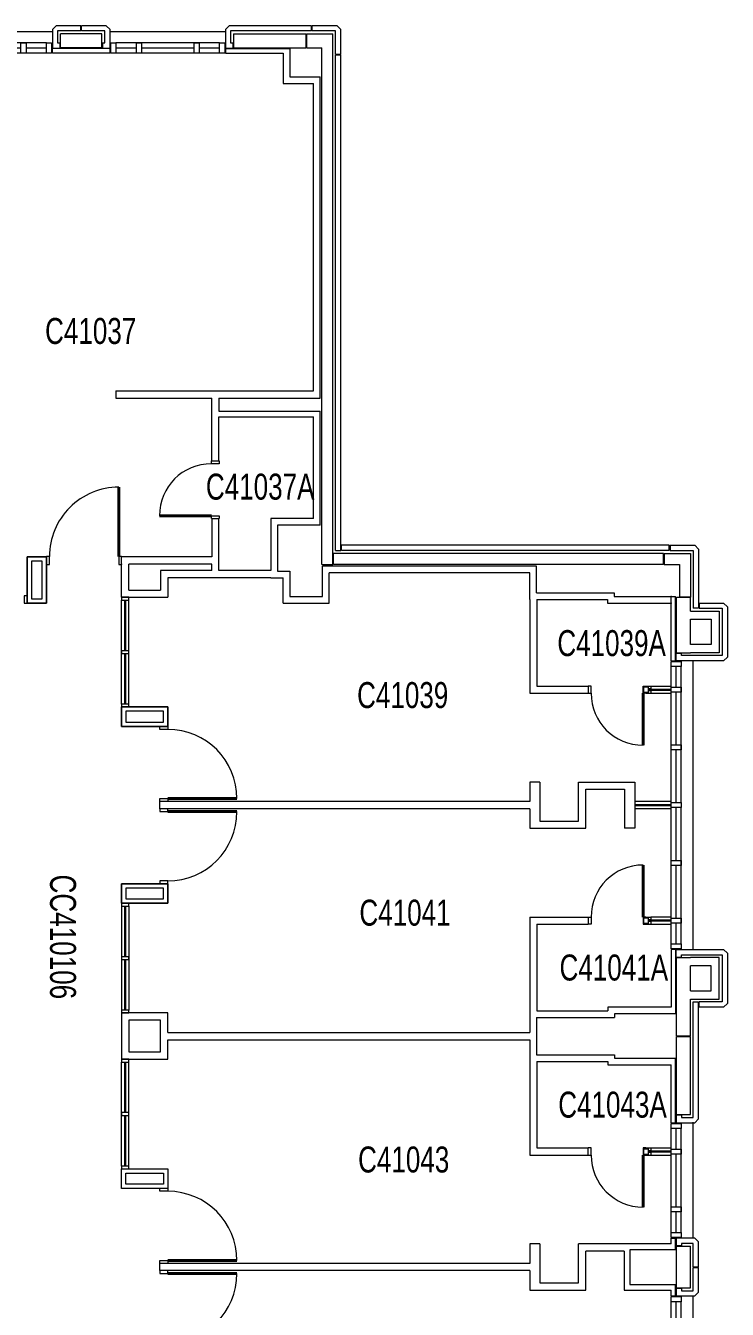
# Model space of a CAD drawing. Header units: inches. Extents: x 1097 to 10841, y 897 to 6841.
# Drawn here: x 10354 to 10841, y 5119 to 6009 of the extents above; entities that cross this region are included whole.
import ezdxf
from ezdxf.enums import TextEntityAlignment as Align

# ---------------------------------------------------------------- set-up
doc = ezdxf.new("R2010")
doc.units = ezdxf.units.IN
doc.header["$MEASUREMENT"] = 0
doc.layers.get('0').update_dxf_attribs({"lineweight": 18})
for name, color, linetype, lineweight, true_color in [('Level 15', 7, 'Continuous', 18, 0xfefefe), ('Level 16', 7, 'Continuous', 18, 0xfefefe), ('Level 23', 7, 'Continuous', 18, 0xfefefe), ('Level 25', 7, 'Continuous', 18, 0xfefefe), ('Level 26', 7, 'Continuous', 18, 0xfefefe), ('Level 48', 7, 'Continuous', 18, 0xfefefe), ('Level 9', 7, 'Continuous', 18, 0xfefefe)]:
    doc.layers.add(name, color=color, linetype=linetype, lineweight=lineweight, true_color=true_color)
doc.styles.add('Styledgn001', font='dgn001.shx')

# ---------------------------------------------------------------- blocks, each defined once
blk = doc.blocks.new('ASHNG13')
at = {"layer": 'Level 25', "color": 2, "linetype": 'Continuous', "lineweight": 40, "true_color": 0xffff00}
blk.add_line((0, 48), (0, 0), dxfattribs=at)
at = {"layer": 'Level 25', "color": 2, "linetype": 'Continuous', "lineweight": 13, "true_color": 0xffff00}
for points in [[(-50, -5.5), (-48, -5.5), (-48, 0), (-50, 0)], [(2, 0), (0, 0), (0, -5.5), (2, -5.5)]]:
    blk.add_lwpolyline(points, dxfattribs=at)
at = {"layer": 'Level 25', "color": 2, "linetype": 'Continuous', "lineweight": 0, "true_color": 0xffff00}
blk.add_ellipse((0, 0), major_axis=(-48, 0), ratio=1, start_param=4.712389, end_param=6.283186, dxfattribs=at)
blk = doc.blocks.new('ASHNG57')
at = {"layer": 'Level 25', "color": 2, "linetype": 'Continuous', "lineweight": 40, "true_color": 0xffff00}
blk.add_line((0, -36), (0, 0), dxfattribs=at)
at = {"layer": 'Level 25', "color": 2, "linetype": 'Continuous', "lineweight": 13, "true_color": 0xffff00}
for points in [[(-38, 0), (-36, 0), (-36, 5), (-38, 5)], [(2, 5), (0, 5), (0, 0), (2, 0)]]:
    blk.add_lwpolyline(points, dxfattribs=at)
at = {"layer": 'Level 25', "color": 2, "linetype": 'Continuous', "lineweight": 0, "true_color": 0xffff00}
blk.add_ellipse((0, 0), major_axis=(0, 36), ratio=1, start_param=1.570796, end_param=3.141592, dxfattribs=at)
blk = doc.blocks.new('ASHNG63')
at = {"layer": 'Level 25', "color": 2, "linetype": 'Continuous', "lineweight": 40, "true_color": 0xffff00}
blk.add_line((-36, 0), (0, 0), dxfattribs=at)
at = {"layer": 'Level 25', "color": 2, "linetype": 'Continuous', "lineweight": 13, "true_color": 0xffff00}
for points in [[(5.5, 38), (5.5, 36), (0, 36), (0, 38)], [(0, -2), (0, 0), (5.5, 0), (5.5, -2)]]:
    blk.add_lwpolyline(points, dxfattribs=at)
at = {"layer": 'Level 25', "color": 2, "linetype": 'Continuous', "lineweight": 0, "true_color": 0xffff00}
blk.add_ellipse((0, 0), major_axis=(0, 36), ratio=1, start_param=6.283185, end_param=7.853981, dxfattribs=at)
blk = doc.blocks.new('ASSWG25')
at = {"layer": 'Level 25', "color": 2, "linetype": 'Continuous', "lineweight": 40, "true_color": 0xffff00}
blk.add_line((48, 48.00025), (0, 48.00025), dxfattribs=at)
at = {"layer": 'Level 25', "color": 2, "linetype": 'Continuous', "lineweight": 13, "true_color": 0xffff00}
for points in [[(-5.5, 50), (-5.5, 48), (0, 48), (0, 50)], [(0, -2), (0, 0), (-5.5, 0), (-5.5, -2)]]:
    blk.add_lwpolyline(points, dxfattribs=at)
at = {"layer": 'Level 25', "color": 2, "linetype": 'Continuous', "lineweight": 0, "true_color": 0xffff00}
blk.add_ellipse((0, 48.00025), major_axis=(-0.00002, -48), ratio=1, start_param=6.283185016, end_param=7.853981295, dxfattribs=at)
blk = doc.blocks.new('ASSWG26')
at = {"layer": 'Level 25', "color": 2, "linetype": 'Continuous', "lineweight": 40, "true_color": 0xffff00}
blk.add_line((48, -48.00025), (0, -48.00025), dxfattribs=at)
at = {"layer": 'Level 25', "color": 2, "linetype": 'Continuous', "lineweight": 13, "true_color": 0xffff00}
for points in [[(0, 2), (0, 0), (-5.5, 0), (-5.5, 2)], [(-5.5, -50), (-5.5, -48), (0, -48), (0, -50)]]:
    blk.add_lwpolyline(points, dxfattribs=at)
at = {"layer": 'Level 25', "color": 2, "linetype": 'Continuous', "lineweight": 0, "true_color": 0xffff00}
blk.add_ellipse((0, -48.00025), major_axis=(-0.00002, 48), ratio=1, start_param=4.71238932, end_param=6.283185598, dxfattribs=at)
blk = doc.blocks.new('ASSWG27')
at = {"layer": 'Level 25', "color": 2, "linetype": 'Continuous', "lineweight": 40, "true_color": 0xffff00}
blk.add_line((48, 48.00025), (0, 48.00025), dxfattribs=at)
at = {"layer": 'Level 25', "color": 2, "linetype": 'Continuous', "lineweight": 13, "true_color": 0xffff00}
for points in [[(-5.5, 50), (-5.5, 48), (0, 48), (0, 50)], [(0, -2), (0, 0), (-5.5, 0), (-5.5, -2)]]:
    blk.add_lwpolyline(points, dxfattribs=at)
at = {"layer": 'Level 25', "color": 2, "linetype": 'Continuous', "lineweight": 0, "true_color": 0xffff00}
blk.add_ellipse((0, 48.00025), major_axis=(-0.00002, -48), ratio=1, start_param=6.283185016, end_param=7.853981295, dxfattribs=at)
blk = doc.blocks.new('ASSWG28')
at = {"layer": 'Level 25', "color": 2, "linetype": 'Continuous', "lineweight": 40, "true_color": 0xffff00}
blk.add_line((48, -48.00025), (0, -48.00025), dxfattribs=at)
at = {"layer": 'Level 25', "color": 2, "linetype": 'Continuous', "lineweight": 13, "true_color": 0xffff00}
for points in [[(0, 2), (0, 0), (-5.5, 0), (-5.5, 2)], [(-5.5, -50), (-5.5, -48), (0, -48), (0, -50)]]:
    blk.add_lwpolyline(points, dxfattribs=at)
at = {"layer": 'Level 25', "color": 2, "linetype": 'Continuous', "lineweight": 0, "true_color": 0xffff00}
blk.add_ellipse((0, -48.00025), major_axis=(-0.00002, 48), ratio=1, start_param=4.71238932, end_param=6.283185598, dxfattribs=at)
blk = doc.blocks.new('WINWIN20')
at = {"layer": 'Level 15', "color": 30, "linetype": 'Continuous', "lineweight": 0, "true_color": 0xf26432}
blk.add_line((15, 79.874875), (15, -0.489), dxfattribs=at)
at = {"layer": 'Level 16', "color": 163, "linetype": 'Continuous', "lineweight": 0, "true_color": 0x5587b9}
for p, q in [((0, 3.5), (0, 75.499875)), ((7, 3.5), (7, 75.499875))]:
    blk.add_line(p, q, dxfattribs=at)
at = {"layer": 'Level 16', "color": 163, "linetype": 'Continuous', "lineweight": 13, "true_color": 0x5587b9}
for p, q in [((3.5, 61.249875), (3.5, 75.499875)), ((3.5, 21.25), (3.5, 57.749875)), ((3.5, 3.5), (3.5, 17.75))]:
    blk.add_line(p, q, dxfattribs=at)
for points in [[(0, 78.999875), (7, 78.999875), (7, 75.499875), (0, 75.499875), (0, 78.999875)], [(0, 61.249875), (7, 61.249875), (7, 57.749875), (0, 57.749875), (0, 61.249875)], [(0, 21.25), (7, 21.25), (7, 17.75), (0, 17.75), (0, 21.25)], [(0, 3.5), (7, 3.5), (7, 0), (0, 0), (0, 3.5)]]:
    blk.add_lwpolyline(points, close=True, dxfattribs=at)
blk = doc.blocks.new('WINWIN21')
at = {"layer": 'Level 15', "color": 30, "linetype": 'Continuous', "lineweight": 0, "true_color": 0xf26432}
blk.add_line((15, 79.874875), (15, -0.489), dxfattribs=at)
at = {"layer": 'Level 16', "color": 163, "linetype": 'Continuous', "lineweight": 0, "true_color": 0x5587b9}
for p, q in [((0, 3.5), (0, 75.499875)), ((7, 3.5), (7, 75.499875))]:
    blk.add_line(p, q, dxfattribs=at)
at = {"layer": 'Level 16', "color": 163, "linetype": 'Continuous', "lineweight": 13, "true_color": 0x5587b9}
for p, q in [((3.5, 61.249875), (3.5, 75.499875)), ((3.5, 21.25), (3.5, 57.749875)), ((3.5, 3.5), (3.5, 17.75))]:
    blk.add_line(p, q, dxfattribs=at)
for points in [[(0, 78.999875), (7, 78.999875), (7, 75.499875), (0, 75.499875), (0, 78.999875)], [(0, 61.249875), (7, 61.249875), (7, 57.749875), (0, 57.749875), (0, 61.249875)], [(0, 21.25), (7, 21.25), (7, 17.75), (0, 17.75), (0, 21.25)], [(0, 3.5), (7, 3.5), (7, 0), (0, 0), (0, 3.5)]]:
    blk.add_lwpolyline(points, close=True, dxfattribs=at)
blk = doc.blocks.new('WINWIN22')
at = {"layer": 'Level 15', "color": 30, "linetype": 'Continuous', "lineweight": 0, "true_color": 0xf26432}
blk.add_line((-79.874875, 15), (0.489, 15), dxfattribs=at)
at = {"layer": 'Level 16', "color": 163, "linetype": 'Continuous', "lineweight": 0, "true_color": 0x5587b9}
for p, q in [((-3.5, 7), (-75.499875, 7)), ((-3.5, 0), (-75.499875, 0))]:
    blk.add_line(p, q, dxfattribs=at)
at = {"layer": 'Level 16', "color": 163, "linetype": 'Continuous', "lineweight": 13, "true_color": 0x5587b9}
for p, q in [((-61.249875, 3.5), (-75.499875, 3.5)), ((-21.25, 3.5), (-57.749875, 3.5)), ((-3.5, 3.5), (-17.75, 3.5))]:
    blk.add_line(p, q, dxfattribs=at)
for points in [[(-78.999875, 0), (-78.999875, 7), (-75.499875, 7), (-75.499875, 0), (-78.999875, 0)], [(-61.249875, 0), (-61.249875, 7), (-57.749875, 7), (-57.749875, 0), (-61.249875, 0)], [(-21.25, 0), (-21.25, 7), (-17.75, 7), (-17.75, 0), (-21.25, 0)], [(-3.5, 0), (-3.5, 7), (0, 7), (0, 0), (-3.5, 0)]]:
    blk.add_lwpolyline(points, close=True, dxfattribs=at)
blk = doc.blocks.new('WINWIN23')
at = {"layer": 'Level 15', "color": 30, "linetype": 'Continuous', "lineweight": 0, "true_color": 0xf26432}
blk.add_line((-79.874875, 15), (0.489, 15), dxfattribs=at)
at = {"layer": 'Level 16', "color": 163, "linetype": 'Continuous', "lineweight": 0, "true_color": 0x5587b9}
for p, q in [((-3.5, 7), (-75.499875, 7)), ((-3.5, 0), (-75.499875, 0))]:
    blk.add_line(p, q, dxfattribs=at)
at = {"layer": 'Level 16', "color": 163, "linetype": 'Continuous', "lineweight": 13, "true_color": 0x5587b9}
for p, q in [((-61.249875, 3.5), (-75.499875, 3.5)), ((-21.25, 3.5), (-57.749875, 3.5)), ((-3.5, 3.5), (-17.75, 3.5))]:
    blk.add_line(p, q, dxfattribs=at)
for points in [[(-78.999875, 0), (-78.999875, 7), (-75.499875, 7), (-75.499875, 0), (-78.999875, 0)], [(-61.249875, 0), (-61.249875, 7), (-57.749875, 7), (-57.749875, 0), (-61.249875, 0)], [(-21.25, 0), (-21.25, 7), (-17.75, 7), (-17.75, 0), (-21.25, 0)], [(-3.5, 0), (-3.5, 7), (0, 7), (0, 0), (-3.5, 0)]]:
    blk.add_lwpolyline(points, close=True, dxfattribs=at)
blk = doc.blocks.new('PANEL1')
at = {"layer": 'Level 16', "color": 151, "linetype": 'Continuous', "lineweight": 30, "true_color": 0x64b9ff}
blk.add_line((0, 0), (-16, 0), dxfattribs=at)
at = {"layer": 'Level 16', "color": 151, "linetype": 'Continuous', "lineweight": 0, "true_color": 0x64b9ff}
for p, q in [((-13.99975, 2.511), (0, 2.511)), ((-13.99975, -2.489), (0, -2.489))]:
    blk.add_line(p, q, dxfattribs=at)
at = {"layer": 'Level 16', "color": 151, "linetype": 'Continuous', "lineweight": 13, "true_color": 0x64b9ff}
blk.add_lwpolyline([(-14, 0.511), (-16, 0.511), (-16, -1.989), (-19, -1.989), (-19, 2.011), (-16, 2.011), (-16, -0.489), (-14, -0.489)], dxfattribs=at)
blk = doc.blocks.new('ASHNG87')
at = {"layer": 'Level 25', "color": 2, "linetype": 'Continuous', "lineweight": 40, "true_color": 0xffff00}
blk.add_line((0, 36), (0, 0), dxfattribs=at)
at = {"layer": 'Level 25', "color": 2, "linetype": 'Continuous', "lineweight": 0, "true_color": 0xffff00}
blk.add_ellipse((0, 0), major_axis=(-36.000001, 0), ratio=1, start_param=4.7123893198, end_param=6.283185598, dxfattribs=at)
at = {"layer": 'Level 26', "color": 2, "linetype": 'Continuous', "lineweight": 13, "true_color": 0xffff00}
for points in [[(-38.000125, 0), (-36, 0), (-36, -4.999875), (-38.000125, -4.999875)], [(1.999875, 0), (-0.00025, 0), (-0.00025, -4.999875), (1.999875, -4.999875)]]:
    blk.add_lwpolyline(points, dxfattribs=at)
blk = doc.blocks.new('ASHNG88')
at = {"layer": 'Level 25', "color": 2, "linetype": 'Continuous', "lineweight": 40, "true_color": 0xffff00}
blk.add_line((0, -36), (0, 0), dxfattribs=at)
at = {"layer": 'Level 25', "color": 2, "linetype": 'Continuous', "lineweight": 0, "true_color": 0xffff00}
blk.add_ellipse((0, 0), major_axis=(-36.000001, 0), ratio=1, start_param=6.2831850163, end_param=7.8539812946, dxfattribs=at)
at = {"layer": 'Level 26', "color": 2, "linetype": 'Continuous', "lineweight": 13, "true_color": 0xffff00}
for points in [[(-38.000125, 0), (-36, 0), (-36, 4.999875), (-38.000125, 4.999875)], [(1.999875, 0), (-0.00025, 0), (-0.00025, 4.999875), (1.999875, 4.999875)]]:
    blk.add_lwpolyline(points, dxfattribs=at)
blk = doc.blocks.new('PANEL10')
at = {"layer": 'Level 16', "color": 151, "linetype": 'Continuous', "lineweight": 30, "true_color": 0x64b9ff}
blk.add_line((0, 0), (-16, 0), dxfattribs=at)
at = {"layer": 'Level 16', "color": 151, "linetype": 'Continuous', "lineweight": 0, "true_color": 0x64b9ff}
for p, q in [((-13.99975, 2.511), (0, 2.511)), ((-13.99975, -2.489), (0, -2.489))]:
    blk.add_line(p, q, dxfattribs=at)
at = {"layer": 'Level 16', "color": 151, "linetype": 'Continuous', "lineweight": 13, "true_color": 0x64b9ff}
blk.add_lwpolyline([(-14, 0.511), (-16, 0.511), (-16, -1.989), (-19, -1.989), (-19, 2.011), (-16, 2.011), (-16, -0.489), (-14, -0.489)], dxfattribs=at)
blk = doc.blocks.new('PANEL11')
at = {"layer": 'Level 16', "color": 151, "linetype": 'Continuous', "lineweight": 30, "true_color": 0x64b9ff}
blk.add_line((0, 0), (-16, 0), dxfattribs=at)
at = {"layer": 'Level 16', "color": 151, "linetype": 'Continuous', "lineweight": 0, "true_color": 0x64b9ff}
for p, q in [((-13.99975, 2.511), (0, 2.511)), ((-13.99975, -2.489), (0, -2.489))]:
    blk.add_line(p, q, dxfattribs=at)
at = {"layer": 'Level 16', "color": 151, "linetype": 'Continuous', "lineweight": 13, "true_color": 0x64b9ff}
blk.add_lwpolyline([(-14, 0.511), (-16, 0.511), (-16, -1.989), (-19, -1.989), (-19, 2.011), (-16, 2.011), (-16, -0.489), (-14, -0.489)], dxfattribs=at)

msp = doc.modelspace()

# ---------------------------------------------------------------- linework, layer by layer
at = {"layer": 'Level 15', "color": 30, "linetype": 'Continuous', "lineweight": 13, "true_color": 0xf26432}
for p, q in [((10372.565875, 6005.919), (10375.190875, 6008.544)), ((10372.565875, 6005.919), (10372.565875, 5993.044125)), ((10392.304875, 6008.544), (10375.190875, 6008.544)), ((10392.30475, 6004.919), (10376.190875, 6004.919)), ((10376.190875, 6004.919), (10376.190875, 5996.66925)), ((10378.19075, 5993.294), (10378.190875, 6002.919)), ((10406.94075, 6002.919), (10378.190875, 6002.919)), ((10392.30475, 6004.919), (10392.304875, 6008.544)), ((10409.940875, 6008.544), (10392.804875, 6008.544)), ((10392.804875, 6004.919), (10392.804875, 6008.544)), ((10408.94075, 6004.919), (10392.804875, 6004.919)), ((10406.940625, 5993.294), (10406.94075, 6002.919)), ((10408.94075, 5996.66925), (10408.94075, 6004.919)), ((10409.940875, 6008.544), (10412.565875, 6005.919)), ((10412.565875, 5993.044125), (10412.565875, 6005.919)), ((10492.544, 6005.919), (10495.169, 6008.544)), ((10492.544, 6005.919), (10492.544, 5993.044)), ((10552.294, 6008.544), (10495.169, 6008.544)), ((10552.294, 6004.919), (10496.169125, 6004.919)), ((10496.169125, 6004.919), (10496.169125, 5996.669125)), ((10498.169125, 6002.919), (10548.294, 6002.919)), ((10498.169125, 6002.919), (10498.169125, 5993.294)), ((10548.294, 6002.919), (10548.294, 5993.294)), ((10548.794, 6002.919), (10566.919125, 6002.919)), ((10548.794, 6002.919), (10548.794, 5993.294)), ((10552.294, 6004.919), (10552.294, 6008.544)), ((10569.919, 6008.544), (10552.794, 6008.544)), ((10552.794, 6004.919), (10552.794, 6008.544)), ((10568.919, 6004.919), (10552.794, 6004.919)), ((10566.919125, 5635.294), (10566.919125, 6002.919)), ((10568.919, 5988.794125), (10568.919, 6004.919)), ((10569.919, 6008.544), (10572.544, 6005.919)), ((10572.544, 5988.794), (10572.544, 6005.919)), ((10376.190875, 5996.66925), (10377.815875, 5996.66925)), ((10377.815875, 5996.66925), (10377.815875, 5993.044125)), ((10407.31575, 5996.66925), (10408.94075, 5996.66925)), ((10407.31575, 5996.66925), (10407.31575, 5993.044125)), ((10496.169125, 5996.669125), (10497.794125, 5996.669125)), ((10497.794125, 5996.669125), (10497.794125, 5993.044)), ((10372.565875, 5993.044125), (10377.815875, 5993.044125)), ((10406.940625, 5993.294), (10378.19075, 5993.294)), ((10407.31575, 5993.044125), (10412.565875, 5993.044125)), ((10492.544, 5993.044), (10497.794125, 5993.044)), ((10498.169125, 5993.294), (10548.294, 5993.294)), ((10548.794, 5993.294), (10559.294125, 5993.294)), ((10559.294125, 5635.294), (10559.294125, 5993.294)), ((10568.919, 5988.794125), (10572.544, 5988.794)), ((10568.919125, 5644.919125), (10568.919125, 5988.294)), ((10568.919125, 5988.294), (10572.544125, 5988.294)), ((10572.544125, 5644.919), (10572.544125, 5988.294)), ((10800.294, 5648.544), (10573.044, 5648.544)), ((10573.044, 5644.919), (10573.044, 5648.544)), ((10800.294, 5644.919), (10800.294, 5648.544)), ((10800.794, 5648.544), (10817.919, 5648.544)), ((10800.794, 5648.544), (10800.794, 5644.919)), ((10817.919, 5648.544), (10820.544, 5645.919)), ((10796.294, 5642.919), (10567.419125, 5642.919)), ((10567.419125, 5635.294), (10567.419125, 5642.919)), ((10568.919125, 5644.919125), (10572.544125, 5644.919)), ((10800.294, 5644.919), (10573.044, 5644.919)), ((10796.294, 5635.294), (10796.294, 5642.919)), ((10796.794, 5642.919), (10814.919, 5642.919)), ((10796.794, 5642.919), (10796.794, 5635.294)), ((10800.794, 5644.919), (10816.919, 5644.919)), ((10814.919, 5642.919), (10814.919, 5612.580625)), ((10816.919, 5644.919), (10816.919, 5604.919)), ((10820.544, 5645.919), (10820.544, 5604.919)), ((10559.294125, 5635.294), (10566.919125, 5635.294)), ((10796.294, 5635.294), (10567.419125, 5635.294)), ((10796.794, 5635.294), (10807.294, 5635.294)), ((10807.294, 5635.294), (10807.294, 5612.580625)), ((10805.293875, 5574.16925), (10805.293875, 5612.5435)), ((10805.293875, 5612.5435), (10814.919, 5612.5435)), ((10814.919, 5612.580625), (10807.294, 5612.580625)), ((10814.919, 5602.919125), (10814.919, 5612.5435)), ((10814.919, 5602.919125), (10834.919125, 5602.919125)), ((10820.544, 5604.919), (10816.919, 5604.919)), ((10821.044, 5608.544), (10837.919, 5608.544)), ((10821.044, 5608.544), (10821.044, 5604.919)), ((10821.044, 5604.919), (10836.919, 5604.919)), ((10834.919125, 5602.919125), (10834.919125, 5574.16925)), ((10836.919, 5604.919), (10836.919, 5572.169125)), ((10837.919, 5608.544), (10840.544, 5605.919)), ((10840.544, 5605.919), (10840.544, 5571.169)), ((10814.919, 5597.294), (10829.294, 5597.294)), ((10814.919, 5579.79425), (10814.919, 5597.294)), ((10829.294, 5597.294), (10829.294, 5579.79425)), ((10829.294, 5579.79425), (10814.919, 5579.79425)), ((10805.044125, 5568.544), (10805.044125, 5573.794125)), ((10805.044125, 5573.794125), (10808.66925, 5573.794125)), ((10837.919, 5568.544), (10805.044125, 5568.544)), ((10805.293875, 5574.16925), (10814.919, 5574.16925)), ((10808.66925, 5572.169125), (10808.66925, 5573.794125)), ((10836.919, 5572.169125), (10808.66925, 5572.169125)), ((10834.919125, 5574.16925), (10814.919, 5574.16925)), ((10837.919, 5568.544), (10840.544, 5571.169)), ((10805.044125, 5363.294), (10805.044125, 5368.544)), ((10805.044125, 5368.544), (10837.919, 5368.544)), ((10805.044125, 5363.294), (10808.66925, 5363.294)), ((10805.294125, 5308.794), (10805.294125, 5362.919125)), ((10805.294125, 5362.919125), (10814.919125, 5362.919125)), ((10808.66925, 5363.294), (10808.66925, 5364.919)), ((10808.66925, 5364.919), (10836.919, 5364.919)), ((10834.919125, 5362.919125), (10814.919125, 5362.919125)), ((10834.919125, 5334.16925), (10834.919125, 5362.919125)), ((10836.919, 5364.919), (10836.919, 5332.169125)), ((10837.919, 5368.544), (10840.544, 5365.919)), ((10840.544, 5365.919), (10840.544, 5331.169)), ((10814.919125, 5339.79425), (10814.919125, 5357.294)), ((10829.294, 5357.294), (10814.919125, 5357.294)), ((10829.294, 5339.79425), (10829.294, 5357.294)), ((10814.919125, 5339.79425), (10829.294, 5339.79425)), ((10814.919125, 5308.794), (10814.919125, 5334.16925)), ((10814.919125, 5334.16925), (10834.919125, 5334.16925)), ((10816.919125, 5252.169125), (10816.919125, 5332.169125)), ((10816.919125, 5332.169125), (10820.544125, 5332.169125)), ((10820.544125, 5251.169), (10820.544125, 5332.169125)), ((10836.919, 5332.169125), (10821.044, 5332.169125)), ((10821.044, 5328.544), (10821.044, 5332.169125)), ((10837.919, 5328.544), (10821.044, 5328.544)), ((10837.919, 5328.544), (10840.544, 5331.169)), ((10805.294125, 5308.794), (10814.919125, 5308.794)), ((10805.294125, 5254.169125), (10805.294125, 5308.294)), ((10805.294125, 5308.294), (10814.919125, 5308.294)), ((10814.919125, 5254.169), (10814.919125, 5308.294)), ((10805.044125, 5253.794), (10805.044125, 5248.544)), ((10808.66925, 5253.794), (10805.044125, 5253.794)), ((10805.044125, 5248.544), (10817.919125, 5248.544)), ((10805.294125, 5254.169125), (10814.919125, 5254.169)), ((10808.66925, 5253.794), (10808.66925, 5252.169125)), ((10808.66925, 5252.169125), (10816.919125, 5252.169125)), ((10817.919125, 5248.544), (10820.544125, 5251.169)), ((10817.896875, 5168.533), (10805.022, 5168.533)), ((10805.022, 5168.533), (10805.022, 5163.283)), ((10817.896875, 5168.533), (10820.521875, 5165.908)), ((10808.647125, 5163.283), (10805.022, 5163.283)), ((10805.271875, 5134.15825), (10805.271875, 5162.908125)), ((10805.271875, 5162.908125), (10814.896875, 5162.908)), ((10816.896875, 5164.908), (10808.647125, 5164.908)), ((10808.647125, 5164.908), (10808.647125, 5163.283)), ((10814.896875, 5134.158125), (10814.896875, 5162.908)), ((10816.896875, 5148.794125), (10816.896875, 5164.908)), ((10820.521875, 5148.794), (10820.521875, 5165.908)), ((10816.896875, 5148.794125), (10820.521875, 5148.794)), ((10816.896875, 5132.158125), (10816.896875, 5148.294)), ((10816.896875, 5148.294), (10820.521875, 5148.294)), ((10820.521875, 5131.158), (10820.521875, 5148.294)), ((10805.022, 5133.783125), (10805.022, 5128.533)), ((10808.647125, 5133.783125), (10805.022, 5133.783125)), ((10805.271875, 5134.15825), (10814.896875, 5134.158125)), ((10808.647125, 5133.783125), (10808.647125, 5132.158125)), ((10808.647125, 5132.158125), (10816.896875, 5132.158125)), ((10805.022, 5128.533), (10817.896875, 5128.533)), ((10820.521875, 5131.158), (10817.896875, 5128.533))]:
    msp.add_line(p, q, dxfattribs=at)
at = {"layer": 'Level 15', "color": 30, "linetype": 'Continuous', "lineweight": 0, "true_color": 0xf26432}
for p, q in [((10816.544, 5568.544), (10816.544, 5468.544)), ((10816.544, 5468.544), (10816.544, 5368.544))]:
    msp.add_line(p, q, dxfattribs=at)
at = {"layer": 'Level 16', "color": 163, "linetype": 'Continuous', "lineweight": 0, "true_color": 0x5587b9}
for p, q in [((10801.544, 5470.294), (10801.544, 5564.533)), ((10808.544, 5470.294), (10808.544, 5564.533)), ((10801.544, 5372.544), (10801.544, 5466.794)), ((10808.544, 5372.544), (10808.544, 5466.794))]:
    msp.add_line(p, q, dxfattribs=at)
at = {"layer": 'Level 16', "color": 163, "linetype": 'Continuous', "lineweight": 13, "true_color": 0x5587b9}
for p, q in [((10805.044, 5550.283), (10805.044, 5564.533)), ((10805.044, 5510.283), (10805.044, 5546.783)), ((10805.044, 5470.294), (10805.044, 5506.783)), ((10805.044, 5430.294), (10805.044, 5466.794)), ((10805.044, 5390.294), (10805.044, 5426.794)), ((10805.044, 5372.544), (10805.044, 5386.794))]:
    msp.add_line(p, q, dxfattribs=at)
at = {"layer": 'Level 16', "color": 151, "linetype": 'Continuous', "lineweight": 0, "true_color": 0x64b9ff}
for p, q in [((10801.544, 5471.044), (10776.294, 5471.044)), ((10801.544, 5466.044), (10776.294, 5466.044))]:
    msp.add_line(p, q, dxfattribs=at)
at = {"layer": 'Level 16', "color": 151, "linetype": 'Continuous', "lineweight": 30, "true_color": 0x64b9ff}
msp.add_line((10801.544, 5468.544), (10776.294, 5468.544), dxfattribs=at)
at = {"layer": 'Level 16', "color": 151, "linetype": 'Continuous', "lineweight": 0, "true_color": 0x64b9ff}
for points in [[(10368.544, 5640.544), (10368.544, 5608.544), (10355.044, 5608.544), (10355.044, 5640.544), (10368.544, 5640.544)], [(10420.544, 5536.544), (10452.544, 5536.544), (10452.544, 5523.044), (10420.544, 5523.044), (10420.544, 5536.544)], [(10420.544, 5414.044), (10452.544, 5414.044), (10452.544, 5400.544), (10420.544, 5400.544), (10420.544, 5414.044)]]:
    msp.add_lwpolyline(points, close=True, dxfattribs=at)
at = {"layer": 'Level 16', "color": 163, "linetype": 'Continuous', "lineweight": 13, "true_color": 0x5587b9}
for points in [[(10801.544, 5568.033), (10808.544, 5568.033), (10808.544, 5564.533), (10801.544, 5564.533), (10801.544, 5568.033)], [(10801.544, 5550.283), (10808.544, 5550.283), (10808.544, 5546.783), (10801.544, 5546.783), (10801.544, 5550.283)], [(10801.544, 5510.283), (10808.544, 5510.283), (10808.544, 5506.783), (10801.544, 5506.783), (10801.544, 5510.283)], [(10801.544, 5470.294), (10808.544, 5470.294), (10808.544, 5466.794), (10801.544, 5466.794), (10801.544, 5470.294)], [(10801.544, 5430.294), (10808.544, 5430.294), (10808.544, 5426.794), (10801.544, 5426.794), (10801.544, 5430.294)], [(10801.544, 5390.294), (10808.544, 5390.294), (10808.544, 5386.794), (10801.544, 5386.794), (10801.544, 5390.294)], [(10801.544, 5372.544), (10808.544, 5372.544), (10808.544, 5369.044), (10801.544, 5369.044), (10801.544, 5372.544)]]:
    msp.add_lwpolyline(points, close=True, dxfattribs=at)
at = {"layer": 'Level 23', "color": 2, "linetype": 'Continuous', "lineweight": 13, "true_color": 0xffff00}
for p, q in [((10412.565875, 5992.669125), (10372.555, 5992.669125)), ((10372.555, 5989.544), (10372.555, 5992.669125)), ((10412.565875, 5989.544), (10372.555, 5989.544)), ((10412.565875, 5989.544), (10412.565875, 5992.669125)), ((10492.544, 5992.669125), (10537.169125, 5992.669125)), ((10492.544, 5992.669125), (10492.544, 5989.544)), ((10492.544, 5989.544), (10532.544, 5989.544)), ((10532.544, 5989.544), (10532.544, 5968.544)), ((10537.169125, 5992.669125), (10537.169125, 5973.169125)), ((10532.544, 5968.544), (10553.544, 5968.544)), ((10537.169125, 5973.169125), (10558.169125, 5973.169125)), ((10553.544, 5755.544), (10553.544, 5968.544)), ((10558.169125, 5750.544), (10558.169125, 5973.169125)), ((10416.544, 5755.544), (10553.544, 5755.544)), ((10416.544, 5755.544), (10416.544, 5750.544)), ((10416.544, 5750.544), (10483.044, 5750.544)), ((10483.044, 5707.044), (10483.044, 5750.544)), ((10488.044, 5750.544), (10488.044, 5741.544125)), ((10488.044, 5750.544), (10558.169125, 5750.544)), ((10488.044, 5741.544125), (10558.169125, 5741.544125)), ((10488.044, 5737.544), (10553.544, 5737.544)), ((10488.044, 5707.044), (10488.044, 5737.544)), ((10553.544, 5667.044), (10553.544, 5737.544)), ((10558.169125, 5662.419), (10558.169125, 5741.544125)), ((10483.044, 5707.044), (10488.044, 5707.044)), ((10483.044, 5667.044), (10488.044, 5667.044)), ((10483.044, 5667.044), (10483.044, 5640.544)), ((10488.044, 5631.044), (10488.044, 5667.044)), ((10524.044, 5667.044), (10524.044, 5631.044)), ((10553.544, 5667.044), (10524.044, 5667.044)), ((10558.169125, 5662.419), (10528.669125, 5662.419)), ((10528.669125, 5662.419), (10528.669125, 5630.669125)), ((10368.544125, 5640.544125), (10355.044, 5640.544)), ((10355.044, 5640.544), (10355.044125, 5608.544125)), ((10368.544, 5608.544), (10368.544125, 5640.544125)), ((10420.544, 5635.544), (10420.544, 5640.544)), ((10420.544, 5612.544), (10420.544, 5640.544)), ((10420.544, 5635.544), (10420.544, 5640.544)), ((10448.544, 5640.544), (10420.544, 5640.544)), ((10483.044, 5640.544), (10420.544, 5640.544)), ((10365.544125, 5637.544125), (10358.044, 5637.544)), ((10358.044, 5637.544), (10358.044125, 5611.544125)), ((10365.544, 5611.544), (10365.544125, 5637.544125)), ((10425.544125, 5617.544125), (10425.544125, 5635.544)), ((10483.044, 5635.544), (10425.544125, 5635.544)), ((10447.544, 5631.044), (10447.544, 5617.544125)), ((10483.044, 5631.044), (10447.544, 5631.044)), ((10483.044, 5631.044), (10483.044, 5635.544)), ((10524.044, 5631.044), (10488.044, 5631.044)), ((10528.669125, 5630.669125), (10537.169125, 5630.669125)), ((10537.169125, 5630.669125), (10537.169125, 5613.169125)), ((10559.919, 5613.169125), (10559.919, 5634.169)), ((10708.169125, 5634.169), (10559.919, 5634.169)), ((10564.544, 5608.544125), (10564.544, 5629.544)), ((10703.544, 5629.544), (10564.544, 5629.544)), ((10703.544, 5611.044), (10703.544, 5629.544)), ((10708.169125, 5615.669125), (10708.169125, 5634.169)), ((10452.544, 5626.044), (10452.544, 5612.544)), ((10524.044, 5626.044), (10452.544, 5626.044)), ((10524.044, 5626.044), (10532.544, 5626.044)), ((10532.544, 5608.544125), (10532.544, 5626.044)), ((10358.044125, 5611.544125), (10365.544, 5611.544)), ((10420.544, 5612.544), (10452.544, 5612.544)), ((10425.544125, 5617.544125), (10447.544, 5617.544125)), ((10537.169125, 5613.169125), (10559.919, 5613.169125)), ((10708.169125, 5615.669125), (10762.169125, 5615.669125)), ((10762.169125, 5615.669125), (10762.169125, 5613.169125)), ((10762.169125, 5613.169125), (10804.669125, 5613.169125)), ((10801.544, 5608.544), (10801.544, 5613.169125)), ((10804.669125, 5568.408), (10804.669125, 5613.169125)), ((10355.044125, 5608.544125), (10368.544, 5608.544)), ((10532.544, 5608.544125), (10564.544, 5608.544125)), ((10703.544, 5611.044), (10703.544, 5546.044)), ((10708.544, 5611.044), (10708.544, 5551.044125)), ((10708.544, 5611.044), (10757.544, 5611.044)), ((10757.544, 5611.044), (10757.544, 5608.544)), ((10757.544, 5608.544), (10801.544, 5608.544)), ((10801.544, 5568.408), (10801.544, 5608.544)), ((10801.544, 5568.408), (10804.669125, 5568.408)), ((10708.544, 5551.044125), (10744.08975, 5551.044125)), ((10744.08975, 5551.044125), (10744.08975, 5546.044)), ((10784.08975, 5551.044125), (10787.544, 5551.044125)), ((10784.08975, 5551.044125), (10784.08975, 5550.56425)), ((10787.544, 5551.044125), (10787.544, 5549.06975)), ((10703.544, 5546.044), (10744.08975, 5546.044)), ((10784.08975, 5546.544), (10784.08975, 5546.044)), ((10784.08975, 5546.044), (10787.544, 5546.044)), ((10787.544, 5548.044), (10787.544, 5546.044)), ((10452.544125, 5536.544125), (10420.544, 5536.544)), ((10420.544, 5536.544), (10420.544125, 5523.044125)), ((10449.544125, 5533.544125), (10423.544, 5533.544)), ((10423.544, 5533.544), (10423.544125, 5526.044125)), ((10449.544, 5526.044), (10449.544125, 5533.544125)), ((10452.544, 5523.044), (10452.544125, 5536.544125)), ((10420.544125, 5523.044125), (10452.544, 5523.044)), ((10423.544125, 5526.044125), (10449.544, 5526.044)), ((10703.543875, 5484.544125), (10703.543875, 5471.044)), ((10710.544, 5484.544125), (10703.543875, 5484.544125)), ((10710.544, 5484.544125), (10710.544, 5457.544125)), ((10737.419, 5457.544125), (10737.419, 5484.544125)), ((10737.419, 5484.544125), (10776.294, 5484.544125)), ((10742.419, 5452.544), (10742.419, 5479.544)), ((10742.419, 5479.544), (10769.293875, 5479.544)), ((10769.293875, 5479.544), (10769.293875, 5452.544)), ((10776.294, 5484.544125), (10776.294, 5452.544)), ((10703.543875, 5471.044), (10447.044, 5471.044)), ((10447.044, 5466.044), (10447.044, 5471.044)), ((10703.543875, 5466.044), (10447.044, 5466.044)), ((10703.543875, 5466.044), (10703.543875, 5452.544)), ((10703.543875, 5452.544), (10742.419, 5452.544)), ((10710.544, 5457.544125), (10737.419, 5457.544125)), ((10776.294, 5452.544), (10769.293875, 5452.544)), ((10452.544125, 5414.044125), (10420.544, 5414.044)), ((10420.544, 5414.044), (10420.544125, 5400.544125)), ((10449.544125, 5411.044125), (10423.544, 5411.044)), ((10423.544, 5411.044), (10423.544125, 5403.544125)), ((10449.544, 5403.544), (10449.544125, 5411.044125)), ((10452.544, 5400.544), (10452.544125, 5414.044125)), ((10420.544125, 5400.544125), (10452.544, 5400.544)), ((10423.544125, 5403.544125), (10449.544, 5403.544)), ((10703.544, 5391.044), (10703.544, 5321.419125)), ((10703.544, 5391.044), (10744.08975, 5391.044)), ((10744.08975, 5391.044), (10744.08975, 5386.044)), ((10784.08975, 5391.044), (10787.544, 5391.044)), ((10784.08975, 5391.044), (10784.08975, 5390.555)), ((10787.544, 5391.044), (10787.544, 5389.05575)), ((10708.544, 5386.044), (10708.544, 5326.044125)), ((10708.544, 5386.044), (10744.08975, 5386.044)), ((10784.08975, 5386.555), (10784.08975, 5386.044)), ((10784.08975, 5386.044), (10787.544, 5386.044)), ((10787.544, 5388.055), (10787.544, 5386.044)), ((10801.544, 5368.544), (10801.544, 5328.544125)), ((10804.669125, 5368.544), (10801.544, 5368.544)), ((10804.669125, 5368.544), (10804.669125, 5323.919125)), ((10801.544, 5328.544125), (10757.731375, 5328.544125)), ((10757.731375, 5328.544125), (10757.731375, 5326.044125)), ((10452.544125, 5324.544125), (10420.544, 5324.544)), ((10420.544, 5324.544), (10420.544125, 5292.544125)), ((10447.544125, 5319.544125), (10425.544, 5319.544)), ((10425.544, 5319.544), (10425.544125, 5297.544125)), ((10447.544, 5297.544), (10447.544125, 5319.544125)), ((10452.544125, 5311.044125), (10452.544125, 5324.544125)), ((10703.544, 5321.419125), (10703.544, 5311.044125)), ((10708.169125, 5321.419125), (10708.169125, 5295.66925)), ((10708.169125, 5321.419125), (10762.3565, 5321.419125)), ((10708.544, 5326.044125), (10757.731375, 5326.044125)), ((10804.669125, 5323.919125), (10762.3565, 5323.919125)), ((10762.3565, 5323.919125), (10762.3565, 5321.419125)), ((10452.544125, 5311.044125), (10703.544, 5311.044125)), ((10452.544, 5306.044), (10703.544, 5306.044)), ((10452.544, 5292.544), (10452.544, 5306.044)), ((10703.544, 5306.044), (10703.544, 5295.66925)), ((10420.544125, 5292.544125), (10452.544, 5292.544)), ((10425.544125, 5297.544125), (10447.544, 5297.544)), ((10703.544, 5295.66925), (10703.544, 5226.044)), ((10708.169125, 5295.66925), (10762.3565, 5295.66925)), ((10762.3565, 5295.66925), (10762.3565, 5293.16925)), ((10762.3565, 5293.16925), (10804.6065, 5293.16925)), ((10804.6065, 5248.533125), (10804.6065, 5293.16925)), ((10708.544, 5291.044125), (10757.731375, 5291.044125)), ((10708.544, 5291.044125), (10708.544, 5231.044)), ((10757.731375, 5291.044125), (10757.731375, 5288.544125)), ((10757.731375, 5288.544125), (10801.481375, 5288.544125)), ((10801.481375, 5248.533125), (10801.481375, 5288.544125)), ((10801.481375, 5248.533125), (10804.6065, 5248.533125)), ((10708.544, 5231.044), (10744.08975, 5231.044)), ((10744.08975, 5226.044), (10744.08975, 5231.044)), ((10784.08975, 5231.044), (10787.544, 5231.044)), ((10784.08975, 5230.560375), (10784.08975, 5231.044)), ((10787.544, 5231.044), (10787.544, 5229.038125)), ((10703.544, 5226.044), (10744.08975, 5226.044)), ((10784.08975, 5226.044), (10784.08975, 5226.543875)), ((10784.08975, 5226.044), (10787.544, 5226.044)), ((10787.544, 5228.043875), (10787.544, 5226.044)), ((10787.544, 5228.043875), (10787.544, 5226.044)), ((10420.544, 5203.044), (10420.544125, 5216.544125)), ((10420.544125, 5216.544125), (10452.544, 5216.544)), ((10423.544, 5206.044), (10423.544125, 5213.544125)), ((10423.544125, 5213.544125), (10449.544, 5213.544)), ((10449.544, 5213.544), (10449.544125, 5206.044125)), ((10452.544, 5216.544), (10452.544125, 5203.044125)), ((10452.544125, 5203.044125), (10420.544, 5203.044)), ((10449.544125, 5206.044125), (10423.544, 5206.044)), ((10801.521875, 5164.544125), (10801.521875, 5168.533)), ((10801.521875, 5168.533), (10804.647, 5168.533)), ((10804.647, 5160.544125), (10804.647, 5168.533)), ((10703.543875, 5164.544125), (10703.543875, 5151.044)), ((10710.544, 5164.544125), (10703.543875, 5164.544125)), ((10710.544, 5164.544125), (10710.544, 5137.544125)), ((10737.419, 5137.544125), (10737.419, 5164.544125)), ((10773.044125, 5164.544125), (10737.419, 5164.544125)), ((10742.419, 5132.544), (10742.419, 5159.544)), ((10769.044, 5159.544), (10742.419, 5159.544)), ((10769.044, 5159.544), (10769.044, 5132.544)), ((10801.521875, 5164.544125), (10773.044125, 5164.544125)), ((10804.647, 5160.544125), (10773.044125, 5160.544125)), ((10773.044125, 5160.544125), (10773.044125, 5136.544125)), ((10703.543875, 5151.044), (10447.044, 5151.044)), ((10447.044, 5146.044), (10447.044, 5151.044)), ((10703.543875, 5146.044), (10447.044, 5146.044)), ((10703.543875, 5146.044), (10703.543875, 5132.544)), ((10703.543875, 5132.544), (10742.419, 5132.544)), ((10710.544, 5137.544125), (10737.419, 5137.544125)), ((10769.044, 5132.544), (10801.521875, 5132.544)), ((10773.044125, 5136.544125), (10804.647, 5136.544125)), ((10801.521875, 5128.533), (10801.521875, 5132.544)), ((10804.647, 5128.533), (10804.647, 5136.544125)), ((10801.521875, 5128.533), (10804.647, 5128.533))]:
    msp.add_line(p, q, dxfattribs=at)
for p in [(10420.544, 5635.544), (10420.544, 5635.544), (10801.544, 5613.169125), (10801.544, 5608.544)]:
    msp.add_point(p, dxfattribs=at)
at = {"layer": 'Level 9', "color": 2, "linetype": 'Continuous', "lineweight": 0, "true_color": 0xffff00}
for p, q in [((10420.544125, 5538.544), (10420.544, 5610.544)), ((10425.544125, 5538.544), (10425.544, 5610.544)), ((10420.544125, 5398.544), (10420.544, 5326.544)), ((10425.544125, 5398.544125), (10425.544, 5326.544125)), ((10420.544125, 5218.544), (10420.544125, 5290.544125)), ((10425.544125, 5218.544), (10425.544125, 5290.544125))]:
    msp.add_line(p, q, dxfattribs=at)
at = {"layer": 'Level 9', "color": 2, "linetype": 'Continuous', "lineweight": 30, "true_color": 0xffff00}
for p, q in [((10423.044, 5575.544), (10423.044, 5610.544)), ((10423.044125, 5538.544), (10423.044, 5573.544)), ((10423.044125, 5398.544125), (10423.044, 5363.544125)), ((10423.044, 5361.544125), (10423.044, 5326.544125)), ((10423.044125, 5255.544), (10423.044125, 5290.544125)), ((10423.044125, 5218.544), (10423.044125, 5253.544))]:
    msp.add_line(p, q, dxfattribs=at)
at = {"layer": 'Level 9', "color": 2, "linetype": 'Continuous', "lineweight": 13, "true_color": 0xffff00}
for points in [[(10353.044, 5608.544125), (10355.044, 5608.544), (10355.044, 5613.544), (10353.044, 5613.544125), (10353.044, 5608.544125)], [(10420.544, 5612.544), (10420.544, 5610.544), (10425.544, 5610.544), (10425.544, 5612.544), (10420.544, 5612.544)], [(10420.544, 5575.544), (10420.544, 5573.544), (10425.544, 5573.544), (10425.544, 5575.544), (10420.544, 5575.544)], [(10420.544125, 5538.544), (10420.544, 5536.544), (10425.544, 5536.544), (10425.544125, 5538.544), (10420.544125, 5538.544)], [(10425.544125, 5398.544125), (10425.544, 5400.544125), (10420.544, 5400.544), (10420.544125, 5398.544), (10425.544125, 5398.544125)], [(10425.544, 5361.544125), (10425.544, 5363.544125), (10420.544, 5363.544), (10420.544, 5361.544), (10425.544, 5361.544125)], [(10425.544, 5324.544125), (10425.544, 5326.544125), (10420.544, 5326.544), (10420.544, 5324.544), (10425.544, 5324.544125)], [(10420.544125, 5292.544125), (10420.544125, 5290.544125), (10425.544125, 5290.544125), (10425.544125, 5292.544125), (10420.544125, 5292.544125)], [(10420.544125, 5255.544), (10420.544125, 5253.544), (10425.544125, 5253.544), (10425.544125, 5255.544), (10420.544125, 5255.544)], [(10420.544125, 5218.544), (10420.544, 5216.544), (10425.544, 5216.544), (10425.544125, 5218.544), (10420.544125, 5218.544)]]:
    msp.add_lwpolyline(points, close=True, dxfattribs=at)

# ---------------------------------------------------------------- block references
at = {"color": 3, "linetype": 'Continuous', "lineweight": 13, "true_color": 0x00ff00}
for name, p in [('WINWIN23', (10372.055, 5989.544)), ('WINWIN22', (10492.044, 5989.544)), ('WINWIN21', (10801.544, 5169.033)), ('WINWIN20', (10801.544, 5049.033))]:
    msp.add_blockref(name, p, dxfattribs=at)
at = {"color": 7, "linetype": 'Continuous', "lineweight": 0, "true_color": 0xfefefe}
for name, p in [('ASHNG63', (10482.794, 5669.044)), ('ASHNG13', (10418.544, 5640.794)), ('ASHNG88', (10782.08975, 5546.044)), ('PANEL11', (10801.544, 5548.533)), ('ASSWG28', (10452.544, 5521.044)), ('ASSWG27', (10452.544, 5416.044)), ('ASHNG87', (10782.08975, 5391.044)), ('PANEL10', (10801.544, 5388.544)), ('ASHNG57', (10782.08975, 5226.044)), ('PANEL1', (10801.544, 5228.532875)), ('ASSWG26', (10452.544, 5201.044)), ('ASSWG25', (10452.544, 5096.044))]:
    msp.add_blockref(name, p, dxfattribs=at)

# ---------------------------------------------------------------- texts
at = {"layer": 'Level 48', "color": 120, "linetype": 'Continuous', "lineweight": 13, "true_color": 0x00ffcd, "style": 'Styledgn001', "width": 0.75}
for s, p in [('C41037', (10399.126402, 5797.044)), ('C41037A', (10516.653745, 5689.1795)), ('C41039A', (10760.299059, 5580.794)), ('C41039', (10615.45154, 5544.794)), ('C41041', (10617.04501, 5394.044)), ('C41041A', (10761.840927, 5356.044)), ('C41043A', (10760.938463, 5261.044)), ('C41043', (10616.141722, 5223.044))]:
    msp.add_text(s, height=18, dxfattribs=at).set_placement(p, align=Align.MIDDLE_CENTER)
msp.add_text('CC410106', height=17.9999947, rotation=270, dxfattribs=at).set_placement((10379.959372, 5377.285092), align=Align.MIDDLE_CENTER)

doc.saveas('drawing.dxf')
